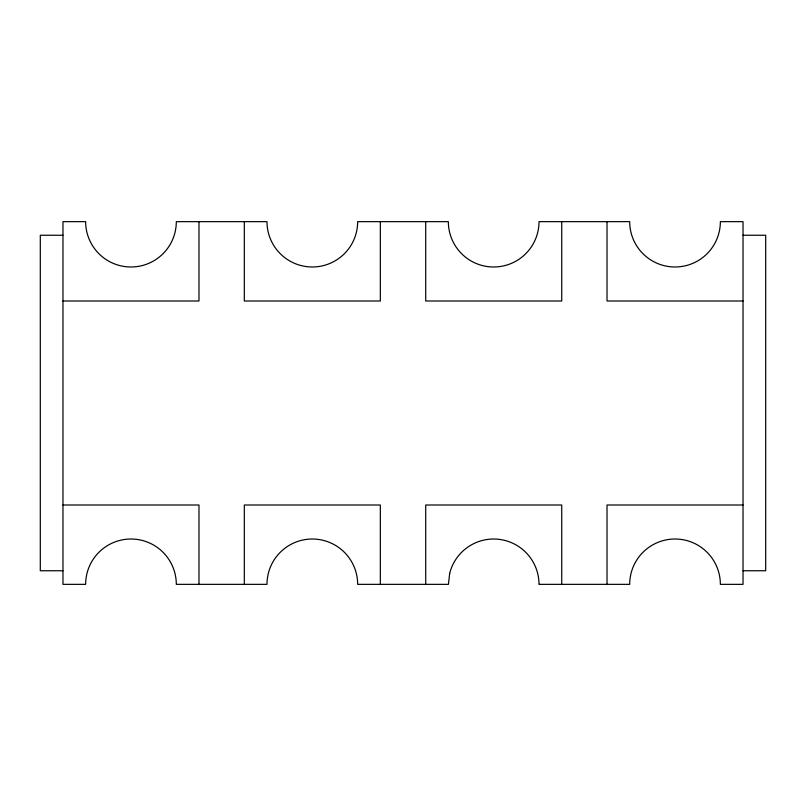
<?xml version="1.0" encoding="UTF-8"?>
<svg xmlns="http://www.w3.org/2000/svg" width="806" height="806" viewBox="0 0 806 806"><rect width="100%" height="100%" fill="white"/><g stroke="black" fill="none" stroke-linecap="round" stroke-linejoin="round"><path stroke-width="1.21" d="M62.969 235.251L40.3 235.251L40.3 570.749L62.969 570.749M743.031 235.251L765.7 235.251L765.7 570.749L743.031 570.749M62.969 300.991L198.981 300.991L198.981 221.65M743.031 300.991L607.019 300.991L607.019 221.65M62.969 505.009L198.981 505.009L198.981 584.35M743.031 505.009L607.019 505.009L607.019 584.35M561.732 221.65L561.732 300.991L425.719 300.991L425.719 221.65M561.732 584.35L561.732 505.009L425.719 505.009L425.719 584.35M380.331 221.65L380.331 300.991L244.319 300.991L244.319 221.65M380.331 584.35L380.331 505.009L244.319 505.009L244.319 584.35M449.688 573.358L448.428 584.35L357.663 584.35A45.338 45.338 0 0 0 312.325 539.013A45.338 45.338 0 0 0 266.988 584.35L176.312 584.35A45.338 45.338 0 0 0 130.975 539.013A45.338 45.338 0 0 0 85.638 584.35L62.969 584.35L62.969 221.65L85.638 221.65A45.338 45.338 0 0 0 130.975 266.988A45.338 45.338 0 0 0 176.312 221.65L266.988 221.65A45.338 45.338 0 0 0 312.325 266.988A45.338 45.338 0 0 0 357.663 221.65L448.338 221.65A45.338 45.338 0 0 0 493.675 266.988A45.338 45.338 0 0 0 539.013 221.65L629.688 221.65A45.338 45.338 0 0 0 675.025 266.988A45.338 45.338 0 0 0 720.363 221.65L743.031 221.65L743.031 584.35L720.363 584.35A45.338 45.338 0 0 0 675.025 539.013A45.338 45.338 0 0 0 629.688 584.35L538.922 584.35L539.002 583.584A45.338 45.338 0 0 0 449.688 573.358"/></g></svg>
